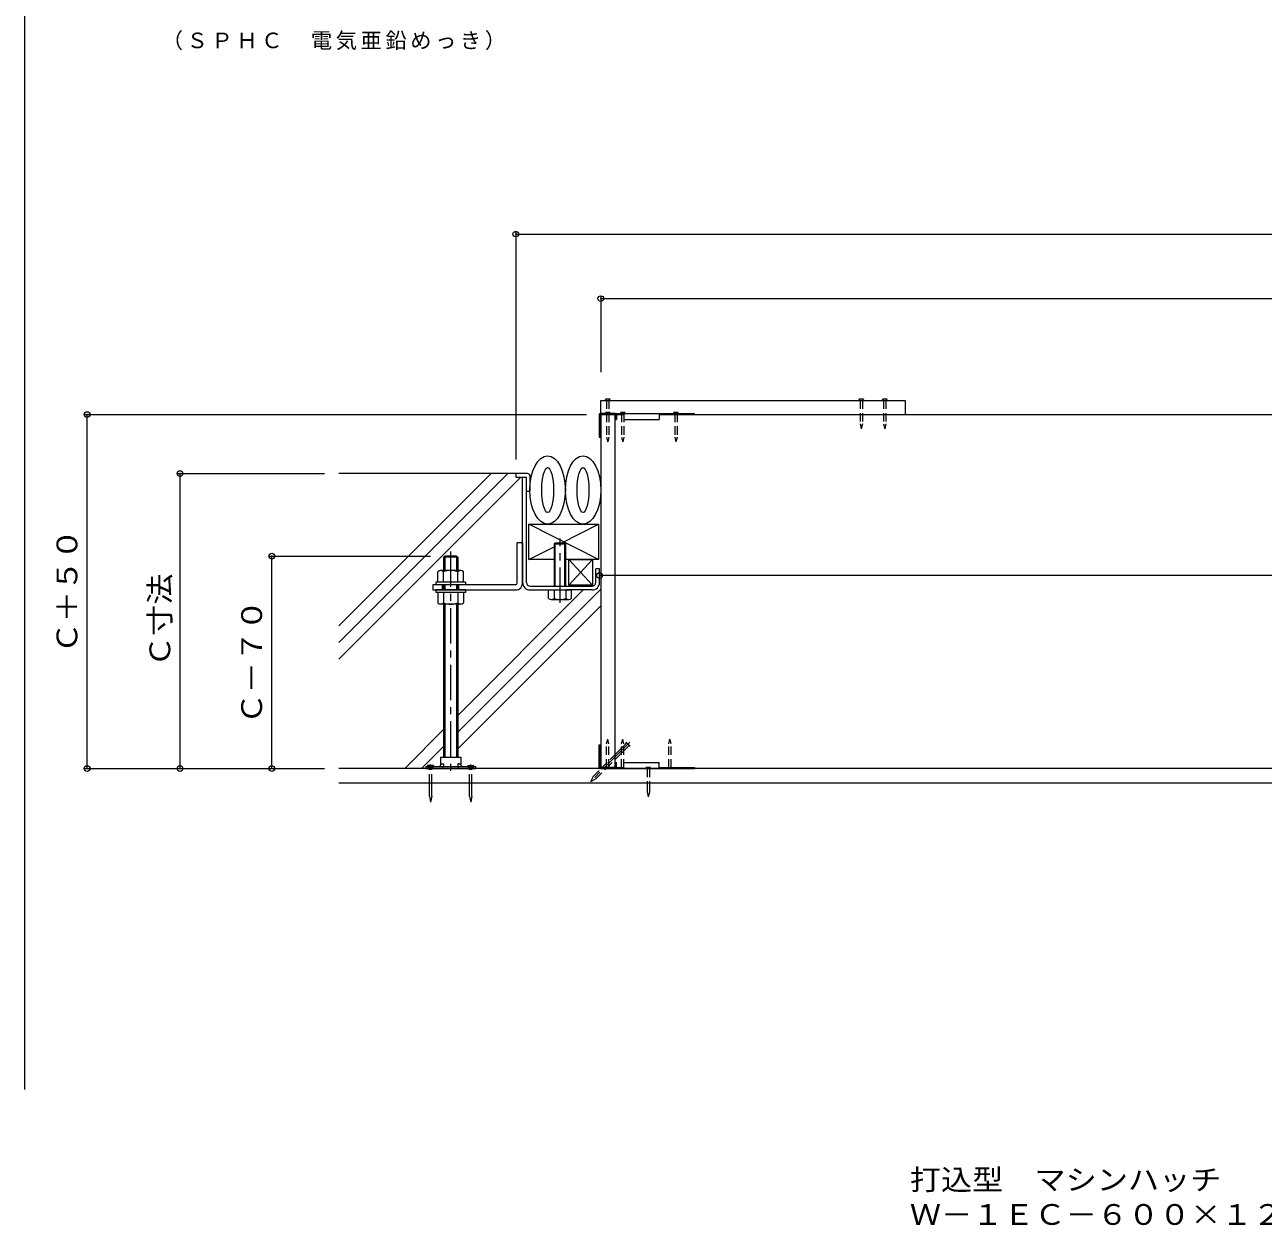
# Model space of a CAD drawing. Units: millimetres at full size, sheet at 1:6; details may follow other scales. Extents: x -2215 to 2320, y -1648 to 1656.
# Drawn here: x -337 to 713, y -1648 to -631 of the extents above; entities that cross this region are included whole.
import ezdxf
from ezdxf.enums import TextEntityAlignment as Align

# ---------------------------------------------------------------- set-up
doc = ezdxf.new("R2010")
doc.units = ezdxf.units.MM
doc.header["$LTSCALE"] = 6
doc.header["$PDMODE"] = 32
doc.header["$PDSIZE"] = 4.8
doc.linetypes.add('CHAIN1', pattern=[8, 5, -1, 1, -1])
doc.linetypes.add('DASHED1', pattern=[1.8, 1.2, -0.6])
for name, color, linetype, lineweight in [('1-0_1-0ﾚｲﾔ', 4, 'Continuous', 9), ('1-1_1-1ﾚｲﾔ', 2, 'Continuous', 9), ('1-3_1-3ﾚｲﾔ', 4, 'Continuous', 9), ('1-5_1-5ﾚｲﾔ', 7, 'Continuous', 9), ('1-6_1-6ﾚｲﾔ', 6, 'Continuous', 9), ('1-7', 5, 'Continuous', 5), ('1-8', 3, 'Continuous', 9), ('1-A', 3, 'Continuous', 9), ('1-B', 4, 'Continuous', 9), ('1-C', 4, 'Continuous', 9), ('1-D', 5, 'Continuous', 5), ('1-E', 3, 'Continuous', 9), ('1-F', 7, 'Continuous', 9), ('F-0_F-0ﾚｲﾔ', 7, 'Continuous', 9), ('F-5_F-5ﾚｲﾔ', 7, 'Continuous', 9)]:
    doc.layers.add(name, color=color, linetype=linetype, lineweight=lineweight)
doc.styles.add('ＭＳ ゴシック', font='')
doc.styles.get('ＭＳ ゴシック').set_extended_font_data('MS Gothic')

msp = doc.modelspace()

# ---------------------------------------------------------------- linework, layer by layer
at = {"layer": '1-0_1-0ﾚｲﾔ'}
for p, q in [((3.268, -1259.508), (3.268, -1261.108)), ((5.268, -1261.108), (5.268, -1259.508)), ((9.268, -1261.108), (9.268, -1259.508)), ((17.768, -1259.508), (17.768, -1261.108)), ((30.768, -1259.508), (30.768, -1261.108)), ((39.268, -1261.108), (39.268, -1259.508)), ((43.268, -1261.108), (43.268, -1259.508)), ((3.268, -1261.108), (45.268, -1261.108))]:
    msp.add_line(p, q, dxfattribs=at)
at = {"layer": '1-0_1-0ﾚｲﾔ', "linetype": 'CHAIN1'}
for p, q in [((7.268, -1262.346), (7.268, -1257.777)), ((41.268, -1262.346), (41.268, -1257.777))]:
    msp.add_line(p, q, dxfattribs=at)
at = {"layer": '1-0_1-0ﾚｲﾔ'}
msp.add_lwpolyline([(3.268, -1259.508), (45.268, -1259.508), (45.268, -1261.108)], dxfattribs=at)
at = {"layer": '1-1_1-1ﾚｲﾔ'}
for p, q in [((85.268, -1014.109), (88.468, -1014.109)), ((85.268, -1103.409), (85.268, -1014.109)), ((88.468, -1103.409), (88.468, -1014.109)), ((147.268, -1103.409), (147.268, -1091.809)), ((91.668, -1106.609), (144.068, -1106.609)), ((91.668, -1109.809), (111.968, -1109.809)), ((144.068, -1109.809), (121.968, -1109.809)), ((1571.469, -1261.109), (-70.532, -1261.109)), ((-70.532, -1273.109), (1571.469, -1273.109))]:
    msp.add_line(p, q, dxfattribs=at)
msp.add_lwpolyline([(150.468, -1103.409), (150.468, -1091.809), (147.268, -1091.809)], dxfattribs=at)
for centre, radius, start, end in [((91.668, -1103.409), 6.4, 180, 270), ((91.668, -1103.409), 3.2, 180, 270), ((144.068, -1103.409), 3.2, 270, 0), ((144.068, -1103.409), 6.4, 270, 0)]:
    msp.add_arc(centre, radius, start, end, dxfattribs=at)
at = {"layer": '1-3_1-3ﾚｲﾔ'}
for p, q in [((89.468, -1011.109), (79.468, -1011.109)), ((88.468, -1026.109), (88.468, -1014.109)), ((91.468, -1013.109), (91.468, -1026.109)), ((88.468, -1026.109), (91.468, -1026.109))]:
    msp.add_line(p, q, dxfattribs=at)
msp.add_lwpolyline([(79.468, -1011.109), (79.468, -1014.109), (88.468, -1014.109)], dxfattribs=at)
msp.add_arc((89.468, -1013.109), 2, 0, 90, dxfattribs=at)
at = {"layer": '1-6_1-6ﾚｲﾔ'}
for p, q in [((-70.532, -1154.328), (72.687, -1011.109)), ((-70.532, -1140.186), (58.545, -1011.109)), ((79.468, -1011.109), (-70.532, -1011.109)), ((-70.532, -1168.47), (83.83, -1014.109)), ((124.468, -1084.109), (144.468, -1105.609)), ((144.468, -1084.109), (124.468, -1105.609)), ((124.468, -1084.109), (144.468, -1084.109)), ((124.468, -1105.609), (124.468, -1084.109)), ((144.468, -1084.109), (144.468, -1105.609)), ((30.268, -1230.305), (151.468, -1109.105)), ((30.268, -1216.163), (136.622, -1109.809)), ((124.468, -1105.609), (144.468, -1105.609)), ((30.268, -1244.447), (151.468, -1123.247)), ((-14.678, -1261.108), (18.268, -1228.163)), ((-0.536, -1261.108), (18.268, -1242.305))]:
    msp.add_line(p, q, dxfattribs=at)
for centre, major_axis, ratio in [((106.468, -1025.109), (0, -29), 0.517241), ((136.468, -1025.109), (0, -29), 0.517241), ((106.468, -1025.109), (0, -19), 0.263158), ((136.468, -1025.109), (0, -19), 0.263158)]:
    msp.add_ellipse(centre, major_axis=major_axis, ratio=ratio, dxfattribs=at)
at = {"layer": '1-7'}
for p, q in [((112.78, -1069.809), (111.968, -1070.621)), ((111.968, -1070.621), (121.968, -1070.621)), ((111.968, -1070.621), (111.968, -1075.309)), ((111.968, -1070.621), (111.968, -1106.609)), ((112.78, -1069.809), (121.156, -1069.809)), ((112.78, -1106.609), (112.78, -1069.809)), ((121.156, -1069.809), (121.968, -1070.621)), ((121.156, -1106.609), (121.156, -1069.809)), ((121.968, -1106.609), (121.968, -1070.621)), ((107.168, -1109.809), (126.768, -1109.809)), ((107.168, -1116.914), (107.168, -1109.809)), ((111.968, -1109.809), (111.968, -1116.914)), ((121.968, -1109.809), (121.968, -1116.914)), ((126.768, -1116.914), (126.768, -1109.809)), ((109.568, -1117.809), (124.368, -1117.809))]:
    msp.add_line(p, q, dxfattribs=at)
at = {"layer": '1-7', "linetype": 'CHAIN1'}
msp.add_line((116.968, -1120.686), (116.968, -1066.276), dxfattribs=at)
at = {"layer": '1-7'}
for centre, radius, start, end in [((109.568, -1114.143), 3.666, 229.1022, 310.89809), ((116.968, -1103.393), 14.416, 249.70546, 290.29454), ((124.368, -1114.143), 3.666, 229.10191, 310.8978)]:
    msp.add_arc(centre, radius, start, end, dxfattribs=at)
at = {"layer": '1-8', "linetype": 'CHAIN1'}
msp.add_line((176.167, -1238.88), (142.156, -1272.891), dxfattribs=at)
at = {"layer": '1-8'}
for p, q in [((163.468, -1249.43), (172.795, -1240.102)), ((163.468, -1253.729), (174.945, -1242.252)), ((172.771, -1238.706), (172.795, -1240.102)), ((176.342, -1242.276), (172.771, -1238.706)), ((176.342, -1242.276), (174.945, -1242.252)), ((4.768, -1258.508), (4.768, -1259.508)), ((9.768, -1258.508), (4.768, -1258.508)), ((9.768, -1258.508), (9.768, -1259.508)), ((38.768, -1258.508), (43.768, -1258.508)), ((38.768, -1258.508), (38.768, -1259.508)), ((43.768, -1258.508), (43.768, -1259.508)), ((6.268, -1284.508), (6.268, -1273.108)), ((8.268, -1284.508), (8.268, -1273.108)), ((40.268, -1284.508), (40.268, -1273.108)), ((42.268, -1284.508), (42.268, -1273.108)), ((6.268, -1284.508), (7.268, -1289.508)), ((8.268, -1284.508), (7.268, -1289.508)), ((40.268, -1284.508), (41.268, -1289.508)), ((42.268, -1284.508), (41.268, -1289.508))]:
    msp.add_line(p, q, dxfattribs=at)
at = {"layer": '1-8', "linetype": 'DASHED1'}
for p, q in [((6.268, -1273.108), (6.268, -1259.508)), ((8.268, -1273.108), (8.268, -1259.508)), ((40.268, -1273.108), (40.268, -1259.508)), ((42.268, -1273.108), (42.268, -1259.508)), ((151.789, -1261.109), (163.468, -1249.43)), ((156.088, -1261.109), (163.468, -1253.729)), ((145.112, -1267.786), (142.758, -1272.29)), ((147.262, -1269.935), (142.758, -1272.29)), ((145.112, -1267.786), (151.789, -1261.109)), ((147.262, -1269.935), (156.088, -1261.109))]:
    msp.add_line(p, q, dxfattribs=at)
at = {"layer": '1-A'}
for p, q in [((150.168, -961.309), (150.168, -980.309)), ((150.968, -961.609), (150.968, -980.309)), ((163.768, -960.309), (151.168, -960.309)), ((151.468, -961.109), (163.468, -961.109)), ((163.768, -960.309), (230.968, -960.309)), ((163.968, -961.609), (163.968, -965.309)), ((163.968, -965.309), (164.768, -965.309)), ((164.768, -961.109), (170.968, -961.109)), ((164.768, -961.309), (164.768, -965.309)), ((170.968, -960.309), (170.968, -965.309)), ((170.968, -965.309), (200.968, -965.309)), ((200.968, -960.309), (200.968, -965.309)), ((200.968, -961.109), (230.968, -961.109)), ((230.968, -961.109), (230.968, -960.309)), ((150.168, -980.309), (151.468, -980.309)), ((90.468, -1054.109), (149.468, -1054.109)), ((149.468, -1084.109), (90.468, -1054.109)), ((90.468, -1084.109), (90.468, -1054.109)), ((118.591, -1069.809), (149.468, -1054.109)), ((150.168, -1260.109), (150.168, -1241.109)), ((150.168, -1241.109), (151.468, -1241.109)), ((150.968, -1259.809), (150.968, -1241.109)), ((163.968, -1259.809), (163.968, -1256.109)), ((163.968, -1256.109), (164.768, -1256.109)), ((164.768, -1260.109), (164.768, -1256.109)), ((170.968, -1261.109), (170.968, -1256.109)), ((170.968, -1256.109), (200.968, -1256.109)), ((200.968, -1261.109), (200.968, -1256.109)), ((151.168, -1261.109), (163.768, -1261.109)), ((163.468, -1260.309), (151.468, -1260.309)), ((163.768, -1261.109), (230.968, -1261.109)), ((164.768, -1260.309), (170.968, -1260.309)), ((200.968, -1260.309), (230.968, -1260.309)), ((230.968, -1260.309), (230.968, -1261.109))]:
    msp.add_line(p, q, dxfattribs=at)
at = {"layer": '1-A', "color": 2}
for p, q in [((16.818, -1257.243), (15.268, -1258.508)), ((15.268, -1258.508), (15.268, -1259.508)), ((15.768, -1251.508), (15.768, -1258.1)), ((15.768, -1251.508), (32.768, -1251.508)), ((31.718, -1257.243), (33.268, -1258.508)), ((32.768, -1251.508), (32.768, -1258.1)), ((33.268, -1258.508), (33.268, -1259.508))]:
    msp.add_line(p, q, dxfattribs=at)
at = {"layer": '1-A'}
for points in [[(149.468, -1054.109), (149.468, -1084.109), (121.968, -1084.109)], [(111.968, -1084.109), (90.468, -1084.109), (111.968, -1073.176)]]:
    msp.add_lwpolyline(points, dxfattribs=at)
at = {"layer": '1-A', "color": 2}
for points in [[(16.818, -1257.243), (18.162, -1257.243), (18.162, -1259.508)], [(31.718, -1257.243), (30.373, -1257.243), (30.373, -1259.508)]]:
    msp.add_lwpolyline(points, dxfattribs=at)
at = {"layer": '1-A'}
for centre, radius, start, end in [((151.168, -961.309), 1, 90, 180), ((151.468, -961.609), 0.5, 90, 180), ((163.468, -961.609), 0.5, 0, 90), ((163.768, -961.309), 1, 0, 90), ((151.168, -1260.109), 1, 180, 270), ((151.468, -1259.809), 0.5, 180, 270), ((163.468, -1259.809), 0.5, 270, 0), ((163.768, -1260.109), 1, 270, 0)]:
    msp.add_arc(centre, radius, start, end, dxfattribs=at)
at = {"layer": '1-B', "color": 6}
for p, q in [((151.468, -960.309), (151.468, -949.109)), ((151.468, -949.109), (409.561, -949.109)), ((409.561, -949.109), (409.561, -961.109))]:
    msp.add_line(p, q, dxfattribs=at)
at = {"layer": '1-B'}
for p, q in [((151.468, -961.109), (151.468, -1261.109)), ((163.468, -961.109), (163.468, -1261.109)), ((230.968, -961.109), (1269.969, -961.109))]:
    msp.add_line(p, q, dxfattribs=at)
at = {"layer": '1-C'}
for p, q in [((159.468, -948.109), (155.468, -948.109)), ((156.468, -949.109), (155.468, -948.109)), ((159.468, -948.109), (158.468, -949.109)), ((371.248, -949.109), (370.248, -948.109)), ((374.247, -948.109), (370.248, -948.109)), ((374.247, -948.109), (373.248, -949.109)), ((391.248, -949.109), (390.248, -948.109)), ((394.248, -948.109), (390.248, -948.109)), ((394.248, -948.109), (393.247, -949.109)), ((190.768, -1273.109), (190.768, -1281.109)), ((192.768, -1273.109), (192.768, -1281.109)), ((190.768, -1281.109), (191.768, -1285.109)), ((192.768, -1281.109), (191.768, -1285.109))]:
    msp.add_line(p, q, dxfattribs=at)
at = {"layer": '1-C', "linetype": 'DASHED1'}
for p, q in [((156.468, -949.109), (156.468, -959.309)), ((158.468, -949.109), (158.468, -959.309)), ((371.248, -949.108), (371.248, -969.108)), ((391.248, -949.108), (391.248, -969.108)), ((393.247, -949.108), (393.247, -969.108)), ((156.468, -960.309), (155.468, -959.309)), ((159.468, -959.309), (155.468, -959.309)), ((156.468, -960.309), (156.468, -980.309)), ((159.468, -959.309), (158.468, -960.309)), ((158.468, -960.309), (158.468, -980.309)), ((169.168, -960.309), (168.168, -959.309)), ((172.168, -959.309), (168.168, -959.309)), ((169.168, -960.309), (169.168, -980.309)), ((172.168, -959.309), (171.168, -960.309)), ((214.168, -960.309), (213.168, -959.309)), ((217.168, -959.309), (213.168, -959.309)), ((214.168, -960.309), (214.168, -980.309)), ((217.168, -959.309), (216.168, -960.309)), ((216.168, -960.309), (216.168, -980.309)), ((371.248, -969.108), (372.248, -973.108)), ((391.248, -969.108), (392.247, -973.108)), ((393.247, -969.108), (392.247, -973.108)), ((156.468, -980.309), (157.468, -984.309)), ((158.468, -980.309), (157.468, -984.309)), ((169.168, -980.309), (170.168, -984.309)), ((214.168, -980.309), (215.168, -984.309)), ((216.168, -980.309), (215.168, -984.309)), ((156.468, -1240.309), (157.468, -1236.309)), ((158.468, -1240.309), (157.468, -1236.309)), ((169.169, -1240.309), (170.168, -1236.309)), ((171.168, -1240.309), (170.168, -1236.309)), ((209.168, -1240.309), (210.168, -1236.309)), ((211.168, -1240.309), (210.168, -1236.309)), ((156.468, -1260.309), (156.468, -1240.309)), ((158.468, -1260.309), (158.468, -1240.309)), ((169.169, -1260.309), (169.169, -1240.309)), ((171.168, -1260.309), (171.168, -1240.309)), ((209.168, -1260.309), (209.168, -1240.309)), ((211.168, -1260.309), (211.168, -1240.309)), ((156.468, -1260.309), (155.468, -1261.309)), ((159.468, -1261.309), (155.468, -1261.309)), ((159.468, -1261.309), (158.468, -1260.309)), ((169.168, -1260.309), (168.168, -1261.309)), ((172.168, -1261.309), (168.168, -1261.309)), ((172.168, -1261.309), (171.168, -1260.309)), ((190.768, -1261.109), (189.768, -1260.108)), ((193.768, -1260.108), (189.768, -1260.108)), ((190.768, -1261.109), (190.768, -1273.109)), ((193.768, -1260.108), (192.768, -1261.109)), ((192.768, -1261.109), (192.768, -1273.109)), ((209.168, -1260.309), (208.168, -1261.309)), ((212.168, -1261.309), (208.168, -1261.309)), ((212.168, -1261.309), (211.168, -1260.309))]:
    msp.add_line(p, q, dxfattribs=at)
at = {"layer": '1-C', "color": 7}
for p, q in [((144.468, -1105.609), (124.468, -1105.609)), ((124.468, -1105.609), (124.468, -1106.609)), ((124.468, -1106.609), (144.468, -1106.609)), ((127.294, -1106.609), (126.294, -1105.609)), ((130.123, -1106.609), (129.123, -1105.609)), ((132.951, -1106.609), (131.951, -1105.609)), ((135.78, -1106.609), (134.78, -1105.609)), ((138.608, -1106.609), (137.608, -1105.609)), ((141.437, -1106.609), (140.437, -1105.609)), ((144.265, -1106.609), (143.265, -1105.609)), ((144.468, -1106.609), (144.468, -1105.609))]:
    msp.add_line(p, q, dxfattribs=at)
at = {"layer": '1-C', "linetype": 'DASHED1'}
for points in [[(373.248, -949.108), (373.248, -969.108), (372.248, -973.108)], [(171.168, -960.309), (171.168, -980.309), (170.168, -984.309)]]:
    msp.add_lwpolyline(points, dxfattribs=at)
at = {"layer": '1-D'}
for p, q in [((29.268, -1081.108), (19.268, -1081.108)), ((19.268, -1081.108), (19.268, -1093.309)), ((29.268, -1081.108), (30.268, -1082.109)), ((29.268, -1081.108), (29.268, -1093.309)), ((18.268, -1082.109), (18.268, -1093.309)), ((30.268, -1082.109), (30.268, -1093.309)), ((13.268, -1103.308), (13.268, -1094.309)), ((32.771, -1093.309), (15.765, -1093.309)), ((18.268, -1103.308), (18.268, -1094.309)), ((30.268, -1103.308), (30.268, -1094.309)), ((35.268, -1103.308), (35.268, -1094.309)), ((11.768, -1103.308), (11.768, -1105.309)), ((36.768, -1103.308), (11.768, -1103.308)), ((36.768, -1105.309), (11.768, -1105.309)), ((11.768, -1109.809), (11.768, -1111.809)), ((36.768, -1109.809), (11.768, -1109.809)), ((13.268, -1111.809), (13.268, -1120.808)), ((18.268, -1111.809), (18.268, -1120.808)), ((30.268, -1111.809), (30.268, -1120.808)), ((35.268, -1111.809), (35.268, -1120.808)), ((36.768, -1103.308), (36.768, -1105.309)), ((32.771, -1121.809), (15.765, -1121.809)), ((18.268, -1121.809), (18.268, -1251.508)), ((19.268, -1121.809), (19.268, -1251.508)), ((29.268, -1121.809), (29.268, -1251.508)), ((30.268, -1121.809), (30.268, -1251.508))]:
    msp.add_line(p, q, dxfattribs=at)
at = {"layer": '1-D', "linetype": 'CHAIN1'}
msp.add_line((24.268, -1077.109), (24.268, -1264.672), dxfattribs=at)
at = {"layer": '1-D', "linetype": 'DASHED1'}
for p, q in [((18.268, -1105.309), (18.268, -1109.809)), ((19.268, -1105.309), (19.268, -1109.809)), ((29.268, -1105.309), (29.268, -1109.809)), ((30.268, -1105.309), (30.268, -1109.809))]:
    msp.add_line(p, q, dxfattribs=at)
at = {"layer": '1-D'}
for points in [[(30.268, -1082.109), (18.268, -1082.109), (19.268, -1081.108)], [(36.768, -1109.809), (36.768, -1111.809), (11.768, -1111.809)]]:
    msp.add_lwpolyline(points, dxfattribs=at)
for centre, radius, start, end in [((15.768, -1096.934), 3.625, 46.39717, 133.60281), ((24.268, -1111.809), 18.5, 71.07535, 108.92464), ((32.768, -1096.934), 3.625, 46.39717, 133.60281), ((15.768, -1118.184), 3.625, 226.39717, 313.60281), ((24.268, -1103.309), 18.5, 251.07535, 288.92464), ((32.768, -1118.184), 3.625, 226.39717, 313.60281)]:
    msp.add_arc(centre, radius, start, end, dxfattribs=at)
at = {"layer": '1-E'}
for p, q in [((80.768, -1103.809), (80.768, -1069.808)), ((85.268, -1069.808), (80.768, -1069.808)), ((85.268, -1069.808), (85.268, -1103.408)), ((9.268, -1105.309), (9.268, -1109.809)), ((79.268, -1105.309), (9.268, -1105.309)), ((9.268, -1109.809), (79.268, -1109.809))]:
    msp.add_line(p, q, dxfattribs=at)
at = {"layer": '1-E', "linetype": 'DASHED1'}
for p, q in [((17.268, -1109.809), (17.268, -1105.309)), ((31.268, -1109.809), (31.268, -1105.309))]:
    msp.add_line(p, q, dxfattribs=at)
at = {"layer": '1-E'}
for radius, end in [(6, 3.82353), (1.5, 359.99973)]:
    msp.add_arc((79.268, -1103.809), radius, 270, end, dxfattribs=at)
at = {"layer": '1-F'}
for p, q in [((79.468, -806.342), (79.468, -999.109)), ((79.468, -808.142), (1421.469, -808.142)), ((151.467, -861.079), (151.467, -925.108)), ((151.467, -862.879), (1349.468, -862.879)), ((-285.669, -961.109), (139.467, -961.109)), ((-283.869, -1261.108), (-283.869, -961.109)), ((-206.9, -1011.109), (-82.532, -1011.109)), ((-205.1, -1261.108), (-205.1, -1011.109)), ((-129.134, -1081.108), (7.268, -1081.108)), ((-127.334, -1261.108), (-127.334, -1081.108)), ((1350.469, -1097.609), (150.468, -1097.609)), ((-285.669, -1261.108), (-82.532, -1261.108))]:
    msp.add_line(p, q, dxfattribs=at)
for p in [(79.468, -808.142), (151.467, -862.879), (-283.869, -961.109), (-205.1, -1011.109), (-127.334, -1081.108), (150.468, -1097.609), (-283.869, -1261.108), (-205.1, -1261.108), (-127.334, -1261.108)]:
    msp.add_point(p, dxfattribs=at)
at = {"layer": 'F-0_F-0ﾚｲﾔ'}
msp.add_line((-336.7, -1533), (-336.7, 771.667), dxfattribs=at)

# ---------------------------------------------------------------- texts
at = {"layer": '1-5_1-5ﾚｲﾔ', "insert": (-220.61, -652.394), "char_height": 13.2, "attachment_point": 7, "style": 'ＭＳ ゴシック'}
msp.add_mtext('\\T1.17;（ＳＰＨＣ\u3000電気亜鉛めっき）', dxfattribs=at)
at = {"layer": '1-F', "color": 2, "style": 'ＭＳ ゴシック', "width": 1.1}
for s, p in [('Ｃ＋５０', (-286.869, -1163.609)), ('Ｃ寸法', (-208.1, -1175.109)), ('Ｃ－７０', (-130.334, -1223.608))]:
    msp.add_text(s, height=17.6, rotation=90, dxfattribs=at).set_placement(p, align=Align.BOTTOM_LEFT)
at = {"layer": 'F-5_F-5ﾚｲﾔ', "color": 2, "style": 'ＭＳ ゴシック', "width": 1.1}
for s, p in [('打込型\u3000マシンハッチ', (413.451, -1623.644)), ('Ｗ－１ＥＣ－６００×１２００＋ＲＳＶ－１６－６００×１２００\u3000Ｃ＝', (413.451, -1653.113))]:
    msp.add_text(s, height=17.6, dxfattribs=at).set_placement(p, align=Align.BOTTOM_LEFT)

doc.saveas('drawing.dxf')
